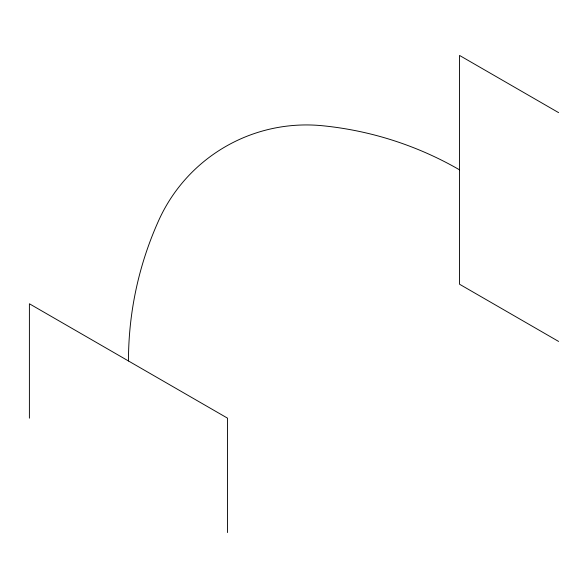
<?xml version="1.0" encoding="UTF-8"?>
<svg xmlns="http://www.w3.org/2000/svg" width="588" height="588" viewBox="0 0 588 588"><rect width="100%" height="100%" fill="white"/><g stroke="black" fill="none" stroke-linecap="round" stroke-linejoin="round"><path stroke-width="0.88" d="M558.6 112.631L459.529 55.434L459.529 284.224L558.6 341.43M227.541 532.566L227.541 418.171L29.4 303.776L29.4 418.171M128.471 360.973A341.606 341.606 0 0 1 158.841 220.162A161.994 161.994 0 0 1 322.4 125.729A341.606 341.606 0 0 1 459.529 169.829"/></g></svg>
